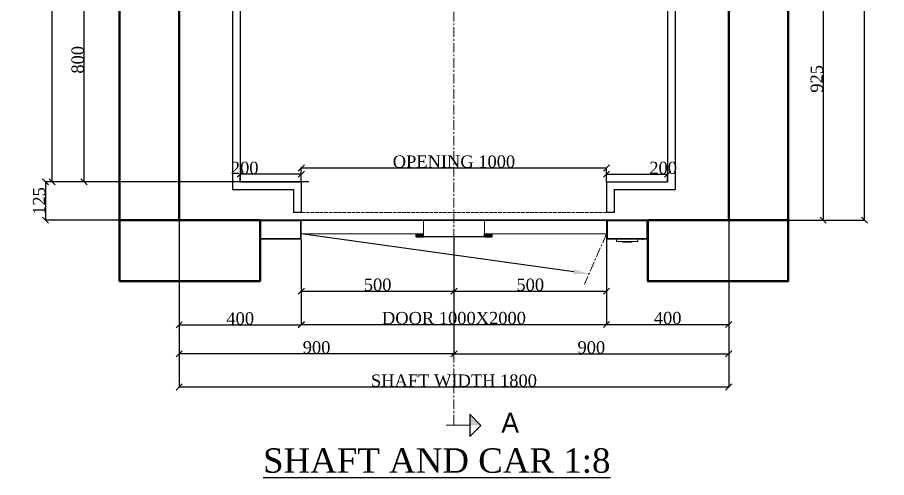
# Model space of a CAD drawing. Header units: millimetres. Extents: x 130 to 2977, y 155 to 3551.
# Drawn here: x 130 to 2977, y 155 to 1662 of the extents above; entities that cross this region are included whole.
import ezdxf
from ezdxf import colors
from ezdxf.entities.mleader import LeaderData, LeaderLine
from ezdxf.math import Vec2, Vec3

# ---------------------------------------------------------------- set-up
doc = ezdxf.new("R2010")
doc.units = ezdxf.units.MM
doc.linetypes.add('ACAD_ISO02W100', pattern=[15, 12, -3])
doc.linetypes.add('CENTER', pattern=[50.8, 31.75, -6.35, 6.35, -6.35])
doc.layers.add('6', color=7, linetype='Continuous')
for name, color, linetype, lineweight in [('Car', 3, 'Continuous', 18), ('CL', 2, 'CENTER', 0), ('DL', 8, 'ACAD_ISO02W100', 0), ('step&guides', 3, 'Continuous', 30), ('Wall', 1, 'Continuous', 50)]:
    doc.layers.add(name, color=color, linetype=linetype, lineweight=lineweight)
doc.styles.add('nassar2', font='cent.shx', dxfattribs={"height": 60})
doc.styles.add('top', font='cent.shx', dxfattribs={"height": 40})
doc.dimstyles.new('top', dxfattribs={"dimtxt": 35, "dimasz": 20, "dimexe": 1.25, "dimexo": 0.625, "dimtad": 1, "dimtxsty": 'top', "dimblk": 'OBLIQUE', "dimcen": 2.5, "dimadec": 0, "dimazin": 0, "dimtfac": 1, "dimtmove": 0, "dimatfit": 3, "dimldrblk": 'OBLIQUE', "dimfxl": 1, "dimarcsym": 0})

# ---------------------------------------------------------------- blocks, each defined once
blk = doc.blocks.new('_Oblique')
at = {"color": 0, "linetype": 'ByBlock', "lineweight": -2}
blk.add_line((-0.5, -0.5), (0.5, 0.5), dxfattribs=at)
blk = doc.blocks.new('*D57')
at = {"color": 0, "lineweight": -2, "transparency": 16777216}
for p, q in [((1059.9, 934.9), (1059.9, 764.7)), ((1559.9, 934.9), (1559.9, 764.7)), ((1059.9, 766), (1559.9, 766))]:
    blk.add_line(p, q, dxfattribs=at)
at = {"layer": 'Defpoints', "color": 0, "transparency": 16777216}
for p in [(1059.9, 935.5), (1559.9, 935.5), (1559.9, 766)]:
    blk.add_point(p, dxfattribs=at)
at = {"color": 0, "lineweight": -2, "transparency": 16777216, "xscale": 20, "yscale": 20, "zscale": 20, "rotation": 180}
blk.add_blockref('_Oblique', (1059.9, 766), dxfattribs=at)
at = {"color": 0, "lineweight": -2, "transparency": 16777216, "xscale": 20, "yscale": 20, "zscale": 20}
blk.add_blockref('_Oblique', (1559.9, 766), dxfattribs=at)
at = {"color": 0, "transparency": 16777216, "insert": (1309.9, 786.6), "char_height": 40, "attachment_point": 5, "style": 'top'}
blk.add_mtext('500', dxfattribs=at)
blk = doc.blocks.new('*D58')
at = {"color": 0, "lineweight": -2, "transparency": 16777216}
for p, q in [((1559.9, 943), (1559.9, 764.7)), ((2059.9, 934.9), (2059.9, 764.7)), ((1559.9, 766), (2059.9, 766))]:
    blk.add_line(p, q, dxfattribs=at)
at = {"layer": 'Defpoints', "color": 0, "transparency": 16777216}
for p in [(1559.9, 943.6), (2059.9, 935.5), (2059.9, 766)]:
    blk.add_point(p, dxfattribs=at)
at = {"color": 0, "lineweight": -2, "transparency": 16777216, "xscale": 20, "yscale": 20, "zscale": 20, "rotation": 180}
blk.add_blockref('_Oblique', (1559.9, 766), dxfattribs=at)
at = {"color": 0, "lineweight": -2, "transparency": 16777216, "xscale": 20, "yscale": 20, "zscale": 20}
blk.add_blockref('_Oblique', (2059.9, 766), dxfattribs=at)
at = {"color": 0, "transparency": 16777216, "insert": (1809.9, 786.6), "char_height": 40, "attachment_point": 5, "style": 'top'}
blk.add_mtext('500', dxfattribs=at)
blk = doc.blocks.new('*D40')
at = {"color": 0, "lineweight": -2, "transparency": 16777216}
for p, q in [((1059.9, 814.2), (1059.9, 655.5)), ((2059.9, 818.3), (2059.9, 655.5)), ((1059.9, 656.8), (2059.9, 656.8))]:
    blk.add_line(p, q, dxfattribs=at)
at = {"layer": 'Defpoints', "color": 0, "transparency": 16777216}
for p in [(1059.9, 814.9), (2059.9, 818.9), (2059.9, 656.8)]:
    blk.add_point(p, dxfattribs=at)
at = {"color": 0, "lineweight": -2, "transparency": 16777216, "xscale": 20, "yscale": 20, "zscale": 20, "rotation": 180}
blk.add_blockref('_Oblique', (1059.9, 656.8), dxfattribs=at)
at = {"color": 0, "lineweight": -2, "transparency": 16777216, "xscale": 20, "yscale": 20, "zscale": 20}
blk.add_blockref('_Oblique', (2059.9, 656.8), dxfattribs=at)
at = {"color": 0, "transparency": 16777216, "insert": (1559.9, 677.4), "char_height": 40, "attachment_point": 5, "style": 'top'}
blk.add_mtext('DOOR 1000X2000', dxfattribs=at)
blk = doc.blocks.new('*D41')
at = {"color": 0, "lineweight": -2, "transparency": 16777216}
for p, q in [((859.9, 1124.2), (859.9, 1149.9)), ((1059.9, 1148.6), (859.9, 1148.6)), ((1059.9, 1124.2), (1059.9, 1149.9))]:
    blk.add_line(p, q, dxfattribs=at)
at = {"layer": 'Defpoints', "color": 0, "transparency": 16777216}
for p in [(859.9, 1148.6), (859.9, 1123.6), (1059.9, 1123.6)]:
    blk.add_point(p, dxfattribs=at)
at = {"color": 0, "lineweight": -2, "transparency": 16777216, "xscale": 20, "yscale": 20, "zscale": 20, "rotation": 180}
blk.add_blockref('_Oblique', (859.9, 1148.6), dxfattribs=at)
at = {"color": 0, "lineweight": -2, "transparency": 16777216, "xscale": 20, "yscale": 20, "zscale": 20}
blk.add_blockref('_Oblique', (1059.9, 1148.6), dxfattribs=at)
at = {"color": 0, "transparency": 16777216, "insert": (874.5, 1169.3), "char_height": 40, "attachment_point": 5, "style": 'top'}
blk.add_mtext('200', dxfattribs=at)
blk = doc.blocks.new('*D42')
at = {"color": 0, "lineweight": -2, "transparency": 16777216}
for p, q in [((1059.9, 1124.2), (1059.9, 1170.5)), ((1059.9, 1169.3), (2059.9, 1169.3)), ((2059.9, 1124.2), (2059.9, 1170.5))]:
    blk.add_line(p, q, dxfattribs=at)
at = {"layer": 'Defpoints', "color": 0, "transparency": 16777216}
for p in [(2059.9, 1169.3), (1059.9, 1123.6), (2059.9, 1123.6)]:
    blk.add_point(p, dxfattribs=at)
at = {"color": 0, "lineweight": -2, "transparency": 16777216, "xscale": 20, "yscale": 20, "zscale": 20, "rotation": 180}
blk.add_blockref('_Oblique', (1059.9, 1169.3), dxfattribs=at)
at = {"color": 0, "lineweight": -2, "transparency": 16777216, "xscale": 20, "yscale": 20, "zscale": 20}
blk.add_blockref('_Oblique', (2059.9, 1169.3), dxfattribs=at)
at = {"color": 0, "transparency": 16777216, "insert": (1559.9, 1189.9), "char_height": 40, "attachment_point": 5, "style": 'top'}
blk.add_mtext('OPENING 1000', dxfattribs=at)
blk = doc.blocks.new('*D59')
at = {"color": 0, "lineweight": -2, "transparency": 16777216}
for p, q in [((2059.9, 1124.2), (2059.9, 1149.9)), ((2059.9, 1148.6), (2259.9, 1148.6)), ((2259.9, 1124.2), (2259.9, 1149.9))]:
    blk.add_line(p, q, dxfattribs=at)
at = {"layer": 'Defpoints', "color": 0, "transparency": 16777216}
for p in [(2259.9, 1148.6), (2059.9, 1123.6), (2259.9, 1123.6)]:
    blk.add_point(p, dxfattribs=at)
at = {"color": 0, "lineweight": -2, "transparency": 16777216, "xscale": 20, "yscale": 20, "zscale": 20, "rotation": 180}
blk.add_blockref('_Oblique', (2059.9, 1148.6), dxfattribs=at)
at = {"color": 0, "lineweight": -2, "transparency": 16777216, "xscale": 20, "yscale": 20, "zscale": 20}
blk.add_blockref('_Oblique', (2259.9, 1148.6), dxfattribs=at)
at = {"color": 0, "transparency": 16777216, "insert": (2245.2, 1169.3), "char_height": 40, "attachment_point": 5, "style": 'top'}
blk.add_mtext('200', dxfattribs=at)
blk = doc.blocks.new('*D43')
at = {"color": 0, "lineweight": -2, "transparency": 16777216}
for p, q in [((2459.9, 998), (2459.9, 655.5)), ((2059.9, 850.1), (2059.9, 655.5)), ((2059.9, 656.8), (2459.9, 656.8))]:
    blk.add_line(p, q, dxfattribs=at)
at = {"layer": 'Defpoints', "color": 0, "transparency": 16777216}
for p in [(2459.9, 998.6), (2059.9, 850.8), (2459.9, 656.8)]:
    blk.add_point(p, dxfattribs=at)
at = {"color": 0, "lineweight": -2, "transparency": 16777216, "xscale": 20, "yscale": 20, "zscale": 20, "rotation": 180}
blk.add_blockref('_Oblique', (2059.9, 656.8), dxfattribs=at)
at = {"color": 0, "lineweight": -2, "transparency": 16777216, "xscale": 20, "yscale": 20, "zscale": 20}
blk.add_blockref('_Oblique', (2459.9, 656.8), dxfattribs=at)
at = {"color": 0, "transparency": 16777216, "insert": (2259.9, 677.4), "char_height": 40, "attachment_point": 5, "style": 'top'}
blk.add_mtext('400', dxfattribs=at)
blk = doc.blocks.new('*D44')
at = {"color": 0, "lineweight": -2, "transparency": 16777216}
for p, q in [((659.9, 998), (659.9, 654.3)), ((1059.9, 934.9), (1059.9, 654.3)), ((659.9, 655.5), (1059.9, 655.5))]:
    blk.add_line(p, q, dxfattribs=at)
at = {"layer": 'Defpoints', "color": 0, "transparency": 16777216}
for p in [(659.9, 998.6), (1059.9, 935.5), (1059.9, 655.5)]:
    blk.add_point(p, dxfattribs=at)
at = {"color": 0, "lineweight": -2, "transparency": 16777216, "xscale": 20, "yscale": 20, "zscale": 20, "rotation": 180}
blk.add_blockref('_Oblique', (659.9, 655.5), dxfattribs=at)
at = {"color": 0, "lineweight": -2, "transparency": 16777216, "xscale": 20, "yscale": 20, "zscale": 20}
blk.add_blockref('_Oblique', (1059.9, 655.5), dxfattribs=at)
at = {"color": 0, "transparency": 16777216, "insert": (859.9, 676.2), "char_height": 40, "attachment_point": 5, "style": 'top'}
blk.add_mtext('400', dxfattribs=at)
blk = doc.blocks.new('*D45')
at = {"color": 0, "lineweight": -2, "transparency": 16777216}
for p, q in [((659.9, 998), (659.9, 559.5)), ((1559.9, 838.9), (1559.9, 559.5)), ((1559.9, 560.7), (659.9, 560.7))]:
    blk.add_line(p, q, dxfattribs=at)
at = {"layer": 'Defpoints', "color": 0, "transparency": 16777216}
for p in [(659.9, 998.6), (1559.9, 839.5), (659.9, 560.7)]:
    blk.add_point(p, dxfattribs=at)
at = {"color": 0, "lineweight": -2, "transparency": 16777216, "xscale": 20, "yscale": 20, "zscale": 20, "rotation": 180}
blk.add_blockref('_Oblique', (659.9, 560.7), dxfattribs=at)
at = {"color": 0, "lineweight": -2, "transparency": 16777216, "xscale": 20, "yscale": 20, "zscale": 20}
blk.add_blockref('_Oblique', (1559.9, 560.7), dxfattribs=at)
at = {"color": 0, "transparency": 16777216, "insert": (1109.9, 581.3), "char_height": 40, "attachment_point": 5, "style": 'top'}
blk.add_mtext('900', dxfattribs=at)
blk = doc.blocks.new('*D46')
at = {"color": 0, "lineweight": -2, "transparency": 16777216}
for p, q in [((2459.9, 998), (2459.9, 559.5)), ((1559.9, 838.9), (1559.9, 559.5)), ((1559.9, 560.7), (2459.9, 560.7))]:
    blk.add_line(p, q, dxfattribs=at)
at = {"layer": 'Defpoints', "color": 0, "transparency": 16777216}
for p in [(2459.9, 998.6), (1559.9, 839.5), (2459.9, 560.7)]:
    blk.add_point(p, dxfattribs=at)
at = {"color": 0, "lineweight": -2, "transparency": 16777216, "xscale": 20, "yscale": 20, "zscale": 20, "rotation": 180}
blk.add_blockref('_Oblique', (1559.9, 560.7), dxfattribs=at)
at = {"color": 0, "lineweight": -2, "transparency": 16777216, "xscale": 20, "yscale": 20, "zscale": 20}
blk.add_blockref('_Oblique', (2459.9, 560.7), dxfattribs=at)
at = {"color": 0, "transparency": 16777216, "insert": (2009.9, 581.3), "char_height": 40, "attachment_point": 5, "style": 'top'}
blk.add_mtext('900', dxfattribs=at)
blk = doc.blocks.new('*D60')
at = {"color": 0, "lineweight": -2, "transparency": 16777216}
for p, q in [((659.9, 998), (659.9, 450.5)), ((2459.9, 998), (2459.9, 450.5)), ((2459.9, 451.7), (659.9, 451.7))]:
    blk.add_line(p, q, dxfattribs=at)
at = {"layer": 'Defpoints', "color": 0, "transparency": 16777216}
for p in [(659.9, 998.6), (2459.9, 998.6), (659.9, 451.7)]:
    blk.add_point(p, dxfattribs=at)
at = {"color": 0, "lineweight": -2, "transparency": 16777216, "xscale": 20, "yscale": 20, "zscale": 20, "rotation": 180}
blk.add_blockref('_Oblique', (659.9, 451.7), dxfattribs=at)
at = {"color": 0, "lineweight": -2, "transparency": 16777216, "xscale": 20, "yscale": 20, "zscale": 20}
blk.add_blockref('_Oblique', (2459.9, 451.7), dxfattribs=at)
at = {"color": 0, "transparency": 16777216, "insert": (1559.9, 472.3), "char_height": 40, "attachment_point": 5, "style": 'top'}
blk.add_mtext('SHAFT WIDTH 1800', dxfattribs=at)
blk = doc.blocks.new('*D48')
at = {"color": 0, "lineweight": -2, "transparency": 16777216}
for p, q in [((2455.5, 1923.6), (2770.2, 1923.6)), ((2769, 1923.6), (2769, 998.6)), ((2460.5, 998.6), (2770.2, 998.6))]:
    blk.add_line(p, q, dxfattribs=at)
at = {"layer": 'Defpoints', "color": 0, "transparency": 16777216}
for p in [(2454.9, 1923.6), (2459.9, 998.6), (2769, 998.6)]:
    blk.add_point(p, dxfattribs=at)
at = {"color": 0, "lineweight": -2, "transparency": 16777216, "xscale": 20, "yscale": 20, "zscale": 20}
for p, rotation in [((2769, 1923.6), 90), ((2769, 998.6), 270)]:
    blk.add_blockref('_Oblique', p, dxfattribs=dict(at, rotation=rotation))
at = {"color": 0, "transparency": 16777216, "insert": (2748.4, 1461.1), "char_height": 40, "attachment_point": 5, "rotation": 90, "style": 'top'}
blk.add_mtext('925', dxfattribs=at)
blk = doc.blocks.new('*D51')
at = {"color": 0, "lineweight": -2, "transparency": 16777216}
for p, q in [((859.2, 2723.6), (242.3, 2723.6)), ((243.5, 1123.6), (243.5, 2723.6)), ((1084.2, 1123.6), (242.3, 1123.6))]:
    blk.add_line(p, q, dxfattribs=at)
at = {"layer": 'Defpoints', "color": 0, "transparency": 16777216}
for p in [(243.5, 2723.6), (859.9, 2723.6), (1084.9, 1123.6)]:
    blk.add_point(p, dxfattribs=at)
at = {"color": 0, "lineweight": -2, "transparency": 16777216, "xscale": 20, "yscale": 20, "zscale": 20}
for p, rotation in [((243.5, 2723.6), 90), ((243.5, 1123.6), 270)]:
    blk.add_blockref('_Oblique', p, dxfattribs=dict(at, rotation=rotation))
at = {"color": 0, "transparency": 16777216, "insert": (222.9, 1973.6), "char_height": 40, "attachment_point": 5, "rotation": 90, "style": 'top'}
blk.add_mtext('CAR DEPTH 1600', dxfattribs=at)
blk = doc.blocks.new('*D61')
at = {"color": 0, "lineweight": -2, "transparency": 16777216}
for p, q in [((664.2, 1923.6), (346.9, 1923.6)), ((348.1, 1123.6), (348.1, 1923.6)), ((464.2, 1123.6), (346.9, 1123.6))]:
    blk.add_line(p, q, dxfattribs=at)
at = {"layer": 'Defpoints', "color": 0, "transparency": 16777216}
for p in [(348.1, 1923.6), (664.9, 1923.6), (464.9, 1123.6)]:
    blk.add_point(p, dxfattribs=at)
at = {"color": 0, "lineweight": -2, "transparency": 16777216, "xscale": 20, "yscale": 20, "zscale": 20}
for p, rotation in [((348.1, 1923.6), 90), ((348.1, 1123.6), 270)]:
    blk.add_blockref('_Oblique', p, dxfattribs=dict(at, rotation=rotation))
at = {"color": 0, "transparency": 16777216, "insert": (327.5, 1523.6), "char_height": 40, "attachment_point": 5, "rotation": 90, "style": 'top'}
blk.add_mtext('800', dxfattribs=at)
blk = doc.blocks.new('*D54')
at = {"color": 0, "lineweight": -2, "transparency": 16777216}
for p, q in [((2455.5, 2998.6), (2906, 2998.6)), ((2904.7, 998.6), (2904.7, 2998.6)), ((2455.5, 998.6), (2906, 998.6))]:
    blk.add_line(p, q, dxfattribs=at)
at = {"layer": 'Defpoints', "color": 0, "transparency": 16777216}
for p in [(2454.9, 2998.6), (2904.7, 2998.6), (2454.9, 998.6)]:
    blk.add_point(p, dxfattribs=at)
at = {"color": 0, "lineweight": -2, "transparency": 16777216, "xscale": 20, "yscale": 20, "zscale": 20}
for p, rotation in [((2904.7, 2998.6), 90), ((2904.7, 998.6), 270)]:
    blk.add_blockref('_Oblique', p, dxfattribs=dict(at, rotation=rotation))
at = {"color": 0, "transparency": 16777216, "insert": (2884.1, 2048.6), "char_height": 40, "attachment_point": 5, "rotation": 90, "style": 'top'}
blk.add_mtext('SHAFT DEPTH  2000', dxfattribs=at)
blk = doc.blocks.new('*D66')
at = {"color": 0, "lineweight": -2, "transparency": 16777216}
for p, q in [((464.2, 1123.6), (220.4, 1123.6)), ((221.7, 1123.6), (221.7, 998.6)), ((464.2, 998.6), (220.4, 998.6))]:
    blk.add_line(p, q, dxfattribs=at)
at = {"layer": 'Defpoints', "color": 0, "transparency": 16777216}
for p in [(464.9, 1123.6), (221.7, 998.6), (464.9, 998.6)]:
    blk.add_point(p, dxfattribs=at)
at = {"color": 0, "lineweight": -2, "transparency": 16777216, "xscale": 20, "yscale": 20, "zscale": 20}
for p, rotation in [((221.7, 1123.6), 90), ((221.7, 998.6), 270)]:
    blk.add_blockref('_Oblique', p, dxfattribs=dict(at, rotation=rotation))
at = {"color": 0, "transparency": 16777216, "insert": (201, 1061.1), "char_height": 40, "attachment_point": 5, "rotation": 90, "style": 'top'}
blk.add_mtext('125', dxfattribs=at)

msp = doc.modelspace()

# ---------------------------------------------------------------- hatches: boundary and pattern name
at = {"true_color": 0x000007, "transparency": 33554666}
h = msp.add_hatch(color=7, dxfattribs=at)
h.paths.add_polyline_path([(1436.081, 953.627), (1459.782, 953.627), (1436.081, 943.62)])
h.paths.add_polyline_path([(1459.782, 953.627), (1436.081, 943.62), (1459.782, 943.62)])
h = msp.add_hatch(color=7, dxfattribs=at)
h.paths.add_polyline_path([(1659.924, 953.627), (1684.678, 953.627), (1659.924, 943.62)])
h.paths.add_polyline_path([(1684.678, 953.627), (1659.924, 943.62), (1684.678, 943.62)])
at = {"layer": 'Car', "lineweight": 25, "ltscale": 4, "transparency": 16777216}
h = msp.add_hatch(color=256, dxfattribs=at)
h.dxf.hatch_style = 1
h.paths.add_polyline_path([(1611.521, 326.281), (1611.622, 363.032), (1648.051, 326.18)])

# ---------------------------------------------------------------- linework, layer by layer
for p, q in [((664.853, 998.584), (2454.853, 998.584)), ((2454.853, 998.584), (664.853, 998.584)), ((939.853, 998.584), (944.853, 998.584)), ((2174.853, 998.584), (2179.853, 998.584)), ((2194.853, 998.584), (2194.853, 798.584)), ((944.853, 935.543), (939.853, 935.543)), ((2174.853, 935.543), (2179.853, 935.543))]:
    msp.add_line(p, q)
at = {"transparency": 33554666}
msp.add_line((1659.924, 998.584), (1459.782, 998.584), dxfattribs=at)
at = {"color": 7, "linetype": 'Continuous', "lineweight": 20, "transparency": 33554666}
for p, q in [((1059.853, 953.584), (1459.782, 953.584)), ((1659.924, 953.584), (2059.853, 953.584))]:
    msp.add_line(p, q, dxfattribs=at)
for points in [[(924.853, 998.584), (1059.853, 998.584), (1059.853, 935.543), (924.853, 935.543)], [(2194.853, 998.584), (2059.853, 998.584), (2059.853, 935.543), (2194.853, 935.543)], [(927.853, 995.564), (1056.853, 995.584), (1056.853, 938.584), (927.853, 938.564)], [(2191.853, 995.564), (2062.853, 995.584), (2062.853, 938.584), (2191.853, 938.564)], [(2092.353, 928.237), (2162.353, 928.237), (2162.353, 935.543), (2092.353, 935.543)], [(2111.768, 926.237), (2142.384, 926.237), (2142.384, 928.237), (2111.768, 928.237)]]:
    msp.add_lwpolyline(points, close=True, dxfattribs=at)
for points in [[(1459.782, 953.584), (1059.853, 953.584), (1059.853, 998.584), (2059.853, 998.584), (2059.853, 953.584), (1659.924, 953.584)], [(1459.782, 943.62), (1459.782, 998.584), (1459.782, 998.584)], [(1659.924, 943.62), (1659.924, 948.549), (1659.924, 998.584)]]:
    msp.add_lwpolyline(points, dxfattribs=at)
at = {"color": 7, "linetype": 'Continuous', "lineweight": -2, "true_color": 0x000007, "transparency": 33554666}
for points in [[(1436.081, 953.627), (1459.782, 953.627), (1436.081, 943.62)], [(1459.782, 953.627), (1436.081, 943.62), (1459.782, 943.62)], [(1659.924, 953.627), (1684.678, 953.627), (1659.924, 943.62)], [(1684.678, 953.627), (1659.924, 943.62), (1684.678, 943.62)]]:
    msp.add_lwpolyline(points, close=True, dxfattribs=at)
at = {"color": 7, "linetype": 'Continuous', "lineweight": 20, "true_color": 0x000007, "transparency": 33554666}
for points in [[(1436.081, 943.62), (1436.081, 953.627), (1436.081, 953.627)], [(1684.678, 943.62), (1684.678, 953.627), (1684.678, 953.627)]]:
    msp.add_lwpolyline(points, dxfattribs=at)
at = {"layer": '6', "transparency": 33554666}
msp.add_line((1659.924, 943.62), (1459.782, 943.62), dxfattribs=at)
at = {"layer": 'Car', "lineweight": 25, "ltscale": 4, "transparency": 33554666}
for p, q in [((1611.622, 363.032), (1611.42, 289.53)), ((1648.051, 326.18), (1611.622, 363.032)), ((1611.42, 289.53), (1648.167, 326.054))]:
    msp.add_line(p, q, dxfattribs=at)
at = {"layer": 'Car', "ltscale": 4, "transparency": 33554666}
msp.add_line((1534.733, 326.281), (1611.521, 326.281), dxfattribs=at)
at = {"layer": 'CL'}
for p, q in [((1559.853, 3509.839, -110.467), (1559.853, 326.281)), ((2059.853, 953.584), (1987.063, 788.46))]:
    msp.add_line(p, q, dxfattribs=at)
at = {"layer": 'DL', "transparency": 33554666}
msp.add_line((1059.853, 1023.584), (2059.853, 1023.584), dxfattribs=at)
at = {"layer": 'step&guides'}
for p, q in [((834.853, 2748.584), (834.853, 1098.584)), ((2284.853, 2748.584), (2284.853, 1098.584)), ((859.853, 2723.584), (859.853, 1123.584)), ((2259.853, 2723.584), (2259.853, 1123.584)), ((859.853, 1123.584), (1059.853, 1123.584)), ((1059.853, 1123.584), (1059.853, 1023.584)), ((2059.853, 1123.584), (2259.853, 1123.584)), ((2059.853, 1123.584), (2059.853, 1023.584)), ((834.853, 1098.584), (1034.853, 1098.584)), ((1034.853, 1098.584), (1034.853, 1023.584)), ((2084.853, 1098.584), (2284.853, 1098.584)), ((2084.853, 1098.584), (2084.853, 1023.584)), ((1059.853, 1023.584), (1034.853, 1023.584)), ((2084.853, 1023.584), (2059.853, 1023.584))]:
    msp.add_line(p, q, dxfattribs=at)
at = {"layer": 'Wall'}
for points in [[(2194.853, 798.584), (2654.853, 798.584), (2654.853, 3198.584), (464.853, 3198.584), (464.853, 798.584), (924.853, 798.584)], [(924.853, 998.584), (659.853, 998.584), (659.853, 2998.584), (2459.853, 2998.584), (2459.853, 998.584), (2194.853, 998.584)]]:
    msp.add_lwpolyline(points, dxfattribs=at)
for points in [[(924.853, 998.584), (464.853, 998.584), (464.853, 798.584), (924.853, 798.584)], [(2194.853, 998.584), (2654.853, 998.584), (2654.853, 798.584), (2194.853, 798.584)]]:
    msp.add_lwpolyline(points, close=True, dxfattribs=at)

# ---------------------------------------------------------------- texts
at = {"ltscale": 4, "transparency": 33554666, "insert": (1773.343, 367.077), "char_height": 65, "attachment_point": 3, "rotation": 359.727953}
msp.add_mtext_dynamic_manual_height_columns('A', width=315.98199, gutter_width=125, heights=[0], dxfattribs=at)
at = {"insert": (934.519, 250.975, -137), "char_height": 80, "attachment_point": 1}
msp.add_mtext_dynamic_manual_height_columns('{\\Fcent|c0;\\L\\C6;SHAFT AND CAR 1:8}', width=2331.14753, gutter_width=200, heights=[0], dxfattribs=at)

# ---------------------------------------------------------------- dimensions: what is measured, and where the dimension line sits
for base, p1, p2, text, picture, middle in [((2904.712, 2998.584), (2454.853, 998.584), (2454.853, 2998.584), 'SHAFT DEPTH  <>', '*D54', (2904.712, 2048.584)), ((243.546, 2723.584), (1084.853, 1123.584), (859.853, 2723.584), 'CAR DEPTH <>', '*D51', (243.546, 1973.584))]:
    dim = msp.add_linear_dim(base=base, p1=p1, p2=p2, angle=90, text=text, dimstyle='top')
    dim.commit()
    dim.dimension.update_dxf_attribs({"geometry": picture, "text_midpoint": middle, "dimtype": 160})
for base, p1, p2, picture, middle in [((348.138, 1923.584), (464.853, 1123.584), (664.853, 1923.584), '*D61', (348.138, 1523.584)), ((2768.99, 998.584), (2454.853, 1923.584), (2459.853, 998.584), '*D48', (2768.99, 1461.084)), ((221.671, 998.584), (464.853, 1123.584), (464.853, 998.584), '*D66', (221.671, 1061.084))]:
    dim = msp.add_linear_dim(base=base, p1=p1, p2=p2, angle=90, dimstyle='top')
    dim.commit()
    dim.dimension.update_dxf_attribs({"geometry": picture, "text_midpoint": middle, "dimtype": 160})
for base, p1, p2, text, picture, middle in [((2059.853, 1169.274), (1059.853, 1123.584), (2059.853, 1123.584), 'OPENING <>', '*D42', (1559.853, 1169.274)), ((659.853, 451.701), (2459.853, 998.584), (659.853, 998.584), 'SHAFT WIDTH <>', '*D60', (1559.853, 451.701)), ((2059.853, 656.78), (1059.853, 814.863), (2059.853, 818.912), 'DOOR <>X2000', '*D40', (1559.853, 656.78))]:
    dim = msp.add_linear_dim(base=base, p1=p1, p2=p2, text=text, dimstyle='top')
    dim.commit()
    dim.dimension.update_dxf_attribs({"geometry": picture, "text_midpoint": middle, "dimtype": 160})
for base, p1, p2, picture, middle in [((859.853, 1148.649), (1059.853, 1123.584), (859.853, 1123.584), '*D41', (874.528, 1148.649)), ((2259.853, 1148.649), (2059.853, 1123.584), (2259.853, 1123.584), '*D59', (2245.178, 1148.649)), ((1059.853, 655.53), (659.853, 998.584), (1059.853, 935.543), '*D44', (859.853, 655.53)), ((659.853, 560.722), (1559.853, 839.507), (659.853, 998.584), '*D45', (1109.853, 560.722)), ((2459.853, 560.722), (1559.853, 839.507), (2459.853, 998.584), '*D46', (2009.853, 560.722)), ((2459.853, 656.78), (2059.853, 850.769), (2459.853, 998.584), '*D43', (2259.853, 656.78)), ((2059.853, 765.971), (1559.853, 943.62), (2059.853, 935.543), '*D58', (1809.853, 765.971)), ((1559.853, 765.971), (1059.853, 935.543), (1559.853, 935.543), '*D57', (1309.853, 765.971))]:
    dim = msp.add_linear_dim(base=base, p1=p1, p2=p2, dimstyle='top')
    dim.commit()
    dim.dimension.update_dxf_attribs({"geometry": picture, "text_midpoint": middle, "dimtype": 160})

# ---------------------------------------------------------------- leaders
at = {"layer": 'CL'}
ml = msp.add_multileader_mtext('Standard', dxfattribs=at)
ml.set_content('', color=256, style='nassar2')
ml.set_leader_properties()
ml.build(insert=Vec2(0, 0))
ml.multileader.update_dxf_attribs({"text_left_attachment_type": 6, "text_right_attachment_type": 6, "dogleg_length": 0.36, "arrow_head_size": 50})
ctx = ml.context
ctx.base_point, ctx.char_height, ctx.arrow_head_size, ctx.landing_gap_size, ctx.plane_origin = Vec3(1059.673, 953.584), 60, 50, 0.09, Vec3(1665.921, 788.522)
ctx.left_attachment, ctx.right_attachment, ctx.text_align_type = 6, 6, 2
notes = []
notes.append((ctx, [(1, (1, 1, 0), (1059.853, 953.584), (-1, 0), 0.0000157, [(0, [(2001.979, 822.297)], 0, [])])]))
ctx.mtext.insert, ctx.mtext.alignment, ctx.mtext.flow_direction = Vec3(1059.763, 1013.584), 3, 5
for ctx, leaders in notes:
    for number, flags, end, landing, length, lines in leaders:
        leader = LeaderData()
        leader.index, (leader.has_last_leader_line, leader.has_dogleg_vector, leader.attachment_direction) = number, flags
        leader.last_leader_point, leader.dogleg_vector, leader.dogleg_length = Vec3(end), Vec3(landing), length
        for number, points, colour, breaks in lines:
            line = LeaderLine()
            line.index, line.vertices, line.color, line.breaks = number, Vec3.list(points), colors.encode_raw_color(colour), breaks
            leader.lines.append(line)
        ctx.leaders.append(leader)

doc.saveas('drawing.dxf')
